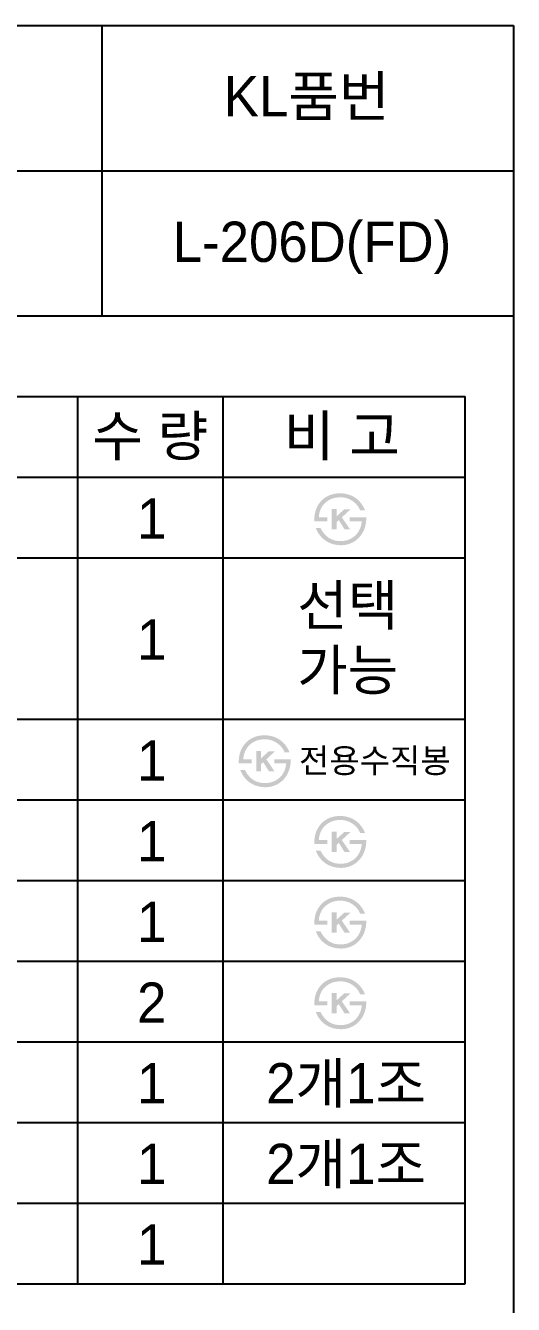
# Model space of a CAD drawing. Header units: millimetres. Extents: x 0 to 5831, y -67 to 2530.
# Drawn here: x 1498 to 1800, y 1737 to 2530 of the extents above; entities that cross this region are included whole.
import ezdxf
from ezdxf.enums import TextEntityAlignment as Align

# ---------------------------------------------------------------- set-up
doc = ezdxf.new("R2010")
doc.units = ezdxf.units.MM
doc.layers.add('TEXT', color=7, linetype='Continuous')
doc.layers.add('도각라인', color=255, linetype='Continuous')
doc.styles.add('타이틀', font='H2GTRM.TTF', dxfattribs={"height": 25})

msp = doc.modelspace()

# ---------------------------------------------------------------- hatches: boundary and pattern name
at = {"layer": 'TEXT'}
for points in [[(1676.58, 2222.79), (1676.56, 2223.2), (1676.55, 2223.61), (1676.55, 2224.02), (1676.56, 2224.42), (1676.57, 2224.83), (1676.59, 2225.23), (1676.63, 2225.63), (1676.67, 2226.03), (1676.71, 2226.42), (1676.77, 2226.82), (1676.84, 2227.21), (1676.91, 2227.6), (1676.99, 2227.99), (1677.09, 2228.37), (1677.19, 2228.76), (1677.29, 2229.14), (1677.42, 2229.52), (1677.54, 2229.9), (1677.68, 2230.28), (1677.83, 2230.65), (1677.98, 2231.01), (1678.15, 2231.37), (1678.32, 2231.72), (1678.49, 2232.07), (1678.68, 2232.41), (1678.88, 2232.74), (1679.08, 2233.07), (1679.29, 2233.39), (1679.51, 2233.71), (1679.74, 2234.02), (1679.98, 2234.32), (1680.48, 2234.94), (1680.75, 2235.24), (1681.03, 2235.54), (1681.31, 2235.83), (1681.6, 2236.1), (1681.9, 2236.37), (1682.2, 2236.63), (1682.51, 2236.88), (1682.83, 2237.12), (1683.15, 2237.36), (1683.48, 2237.58), (1683.82, 2237.79), (1684.17, 2238), (1684.52, 2238.2), (1684.88, 2238.38), (1685.25, 2238.56), (1685.65, 2238.74), (1686.06, 2238.91), (1686.48, 2239.07), (1686.9, 2239.22), (1687.32, 2239.36), (1687.76, 2239.48), (1688.2, 2239.59), (1688.64, 2239.7), (1689.09, 2239.79), (1689.55, 2239.87), (1690.01, 2239.93), (1690.48, 2239.99), (1690.96, 2240.03), (1691.44, 2240.07), (1691.93, 2240.09), (1692.42, 2240.1), (1693.18, 2240.08), (1693.56, 2240.06), (1693.93, 2240.03), (1694.3, 2240), (1694.66, 2239.96), (1695.02, 2239.91), (1695.38, 2239.86), (1695.73, 2239.8), (1696.08, 2239.74), (1696.42, 2239.66), (1696.76, 2239.59), (1697.1, 2239.5), (1697.43, 2239.41), (1697.76, 2239.32), (1698.09, 2239.21), (1698.41, 2239.1), (1698.73, 2238.99), (1699.04, 2238.87), (1699.35, 2238.74), (1699.66, 2238.6), (1699.96, 2238.46), (1700.26, 2238.31), (1700.56, 2238.16), (1700.85, 2238), (1701.14, 2237.83), (1701.42, 2237.66), (1701.7, 2237.48), (1701.98, 2237.29), (1702.25, 2237.1), (1702.52, 2236.9), (1702.78, 2236.7), (1703.2, 2236.35), (1703.61, 2236), (1704.01, 2235.62), (1704.39, 2235.24), (1704.76, 2234.84), (1705.12, 2234.42), (1705.46, 2234), (1705.79, 2233.56), (1706.11, 2233.1), (1706.42, 2232.63), (1706.72, 2232.15), (1707, 2231.65), (1707.27, 2231.14), (1707.52, 2230.62), (1707.77, 2230.08), (1708, 2229.53), (1708, 2229.53), (1704.9, 2229.53), (1704.9, 2229.53), (1704.84, 2229.71), (1704.77, 2229.88), (1704.7, 2230.06), (1704.63, 2230.23), (1704.56, 2230.4), (1704.48, 2230.57), (1704.39, 2230.74), (1704.3, 2230.91), (1704.21, 2231.08), (1704.12, 2231.25), (1704.02, 2231.41), (1703.91, 2231.58), (1703.81, 2231.74), (1703.7, 2231.91), (1703.58, 2232.07), (1703.46, 2232.23), (1703.34, 2232.39), (1703.21, 2232.55), (1702.95, 2232.87), (1702.67, 2233.19), (1702.37, 2233.5), (1702.06, 2233.81), (1701.73, 2234.11), (1701.39, 2234.41), (1701.03, 2234.71), (1700.8, 2234.89), (1700.57, 2235.06), (1700.33, 2235.23), (1700.1, 2235.39), (1699.86, 2235.54), (1699.62, 2235.69), (1699.38, 2235.84), (1699.13, 2235.97), (1698.89, 2236.11), (1698.64, 2236.23), (1698.39, 2236.35), (1698.14, 2236.47), (1697.88, 2236.58), (1697.63, 2236.68), (1697.37, 2236.78), (1697.11, 2236.88), (1696.85, 2236.96), (1696.58, 2237.05), (1696.32, 2237.12), (1696.05, 2237.19), (1695.78, 2237.26), (1695.51, 2237.32), (1695.24, 2237.37), (1694.96, 2237.42), (1694.69, 2237.46), (1694.41, 2237.5), (1694.13, 2237.53), (1693.84, 2237.55), (1693.56, 2237.57), (1693.27, 2237.59), (1692.99, 2237.6), (1692.7, 2237.6), (1692.35, 2237.6), (1692.01, 2237.59), (1691.67, 2237.57), (1691.33, 2237.55), (1691, 2237.52), (1690.67, 2237.48), (1690.34, 2237.44), (1690.02, 2237.39), (1689.7, 2237.33), (1689.39, 2237.27), (1689.08, 2237.2), (1688.77, 2237.13), (1688.47, 2237.05), (1688.17, 2236.96), (1687.87, 2236.86), (1687.58, 2236.76), (1687.29, 2236.66), (1687.01, 2236.54), (1686.73, 2236.42), (1686.45, 2236.29), (1686.18, 2236.16), (1685.91, 2236.02), (1685.64, 2235.87), (1685.38, 2235.72), (1685.12, 2235.56), (1684.87, 2235.39), (1684.62, 2235.22), (1684.37, 2235.04), (1684.13, 2234.86), (1683.89, 2234.66), (1683.65, 2234.46), (1683.42, 2234.26), (1683.19, 2234.04), (1682.96, 2233.82), (1682.74, 2233.59), (1682.53, 2233.36), (1682.32, 2233.13), (1682.12, 2232.89), (1681.93, 2232.64), (1681.75, 2232.39), (1681.57, 2232.14), (1681.39, 2231.89), (1681.23, 2231.62), (1681.07, 2231.36), (1680.92, 2231.09), (1680.77, 2230.82), (1680.64, 2230.54), (1680.51, 2230.25), (1680.38, 2229.97), (1680.26, 2229.68), (1680.15, 2229.38), (1680.05, 2229.08), (1679.95, 2228.78), (1679.86, 2228.47), (1679.78, 2228.15), (1679.7, 2227.84), (1679.63, 2227.51), (1679.57, 2227.19), (1679.51, 2226.86), (1679.46, 2226.52), (1679.42, 2226.18), (1679.38, 2225.84), (1679.35, 2225.49), (1679.33, 2225.14), (1679.33, 2225.14), (1684.51, 2225.14), (1684.51, 2225.14), (1684.51, 2225.14), (1684.51, 2222.79), (1684.51, 2222.79), (1684.51, 2222.79), (1676.58, 2222.79)], [(1690.34, 2225.83), (1695.14, 2230.18), (1699.01, 2230.18), (1693.64, 2225.23), (1698.67, 2217.72), (1695.29, 2217.72), (1691.73, 2223.43), (1690.34, 2222.19), (1690.34, 2217.72), (1687.39, 2217.72), (1687.39, 2230.29), (1690.34, 2230.29)], [(1708.75, 2225.14), (1708.75, 2224.7), (1708.75, 2224.26), (1708.74, 2223.83), (1708.71, 2223.4), (1708.68, 2222.97), (1708.64, 2222.54), (1708.59, 2222.12), (1708.52, 2221.69), (1708.45, 2221.28), (1708.37, 2220.86), (1708.29, 2220.44), (1708.19, 2220.03), (1708.08, 2219.62), (1707.96, 2219.22), (1707.84, 2218.81), (1707.7, 2218.41), (1707.56, 2218.03), (1707.41, 2217.65), (1707.26, 2217.27), (1707.09, 2216.9), (1706.92, 2216.54), (1706.74, 2216.18), (1706.55, 2215.83), (1706.36, 2215.49), (1706.15, 2215.15), (1705.94, 2214.81), (1705.72, 2214.49), (1705.5, 2214.16), (1705.26, 2213.85), (1705.02, 2213.54), (1704.77, 2213.23), (1704.51, 2212.93), (1704.24, 2212.64), (1703.97, 2212.36), (1703.69, 2212.08), (1703.4, 2211.82), (1703.11, 2211.56), (1702.81, 2211.31), (1702.51, 2211.07), (1702.2, 2210.84), (1701.88, 2210.61), (1701.56, 2210.4), (1701.24, 2210.19), (1700.91, 2209.99), (1700.57, 2209.8), (1700.23, 2209.62), (1699.88, 2209.45), (1699.53, 2209.28), (1699.16, 2209.12), (1698.79, 2208.97), (1698.42, 2208.82), (1698.04, 2208.69), (1697.66, 2208.57), (1697.28, 2208.46), (1696.9, 2208.36), (1696.51, 2208.27), (1696.12, 2208.19), (1695.72, 2208.12), (1695.33, 2208.06), (1694.93, 2208.02), (1694.53, 2207.98), (1694.12, 2207.95), (1693.71, 2207.94), (1693.3, 2207.93), (1692.64, 2207.94), (1691.98, 2207.96), (1691.34, 2208.01), (1690.7, 2208.08), (1690.08, 2208.17), (1689.77, 2208.22), (1689.47, 2208.28), (1689.16, 2208.34), (1688.86, 2208.4), (1688.56, 2208.48), (1688.27, 2208.55), (1687.98, 2208.64), (1687.69, 2208.73), (1687.4, 2208.82), (1687.11, 2208.92), (1686.83, 2209.02), (1686.55, 2209.13), (1686.27, 2209.24), (1686, 2209.36), (1685.73, 2209.48), (1685.46, 2209.61), (1685.19, 2209.75), (1684.92, 2209.89), (1684.66, 2210.03), (1684.4, 2210.18), (1684.15, 2210.34), (1683.62, 2210.67), (1683.36, 2210.85), (1683.1, 2211.03), (1682.85, 2211.22), (1682.6, 2211.41), (1682.35, 2211.61), (1682.11, 2211.81), (1681.87, 2212.02), (1681.64, 2212.24), (1681.41, 2212.45), (1681.19, 2212.68), (1680.97, 2212.9), (1680.75, 2213.14), (1680.54, 2213.37), (1680.34, 2213.62), (1680.13, 2213.86), (1679.94, 2214.12), (1679.74, 2214.37), (1679.55, 2214.63), (1679.37, 2214.9), (1679.19, 2215.17), (1679.01, 2215.45), (1678.84, 2215.73), (1678.67, 2216.02), (1678.51, 2216.31), (1678.35, 2216.61), (1678.19, 2216.91), (1678.04, 2217.21), (1677.75, 2217.84), (1677.48, 2218.49), (1677.48, 2218.49), (1680.43, 2218.49), (1680.43, 2218.49), (1680.66, 2218.06), (1680.89, 2217.65), (1681.13, 2217.25), (1681.38, 2216.86), (1681.62, 2216.48), (1681.88, 2216.11), (1682.14, 2215.75), (1682.4, 2215.41), (1682.67, 2215.08), (1682.94, 2214.76), (1683.22, 2214.45), (1683.51, 2214.15), (1683.8, 2213.87), (1684.1, 2213.6), (1684.4, 2213.33), (1684.7, 2213.08), (1684.93, 2212.91), (1685.16, 2212.74), (1685.39, 2212.58), (1685.63, 2212.43), (1685.86, 2212.28), (1686.1, 2212.14), (1686.35, 2212), (1686.59, 2211.87), (1686.84, 2211.74), (1687.09, 2211.63), (1687.34, 2211.51), (1687.6, 2211.41), (1687.86, 2211.31), (1688.12, 2211.21), (1688.39, 2211.12), (1688.66, 2211.04), (1688.93, 2210.96), (1689.2, 2210.89), (1689.48, 2210.83), (1689.76, 2210.77), (1690.04, 2210.72), (1690.32, 2210.67), (1690.61, 2210.63), (1690.9, 2210.59), (1691.19, 2210.57), (1691.49, 2210.54), (1691.79, 2210.53), (1692.09, 2210.52), (1692.39, 2210.51), (1692.7, 2210.51), (1693.01, 2210.52), (1693.87, 2210.54), (1694.14, 2210.56), (1694.41, 2210.58), (1694.68, 2210.6), (1694.95, 2210.63), (1695.21, 2210.67), (1695.48, 2210.71), (1695.74, 2210.76), (1696, 2210.81), (1696.26, 2210.87), (1696.52, 2210.93), (1696.77, 2211), (1697.03, 2211.08), (1697.28, 2211.16), (1697.53, 2211.25), (1697.78, 2211.34), (1698.02, 2211.44), (1698.27, 2211.54), (1698.51, 2211.65), (1698.75, 2211.76), (1698.99, 2211.88), (1699.23, 2212.01), (1699.47, 2212.14), (1699.7, 2212.27), (1699.94, 2212.42), (1700.17, 2212.56), (1700.4, 2212.72), (1700.63, 2212.88), (1700.85, 2213.04), (1701.08, 2213.21), (1701.3, 2213.38), (1701.56, 2213.6), (1701.81, 2213.82), (1702.05, 2214.05), (1702.28, 2214.28), (1702.51, 2214.51), (1702.73, 2214.76), (1702.94, 2215), (1703.15, 2215.25), (1703.35, 2215.51), (1703.54, 2215.77), (1703.73, 2216.04), (1703.9, 2216.31), (1704.07, 2216.58), (1704.24, 2216.86), (1704.39, 2217.15), (1704.54, 2217.44), (1704.68, 2217.74), (1704.82, 2218.04), (1704.95, 2218.35), (1705.07, 2218.66), (1705.18, 2218.97), (1705.28, 2219.3), (1705.38, 2219.62), (1705.47, 2219.95), (1705.56, 2220.29), (1705.64, 2220.63), (1705.71, 2220.98), (1705.77, 2221.33), (1705.82, 2221.69), (1705.87, 2222.05), (1705.91, 2222.42), (1705.95, 2222.79), (1705.95, 2222.79), (1698.52, 2222.79), (1698.52, 2222.79), (1698.52, 2222.79), (1698.52, 2225.14), (1698.52, 2225.14), (1698.52, 2225.14), (1708.75, 2225.14)], [(1629.74, 2072.79), (1629.72, 2073.2), (1629.71, 2073.61), (1629.71, 2074.02), (1629.71, 2074.42), (1629.73, 2074.83), (1629.75, 2075.23), (1629.78, 2075.63), (1629.82, 2076.03), (1629.87, 2076.42), (1629.93, 2076.82), (1629.99, 2077.21), (1630.07, 2077.6), (1630.15, 2077.99), (1630.24, 2078.37), (1630.34, 2078.76), (1630.45, 2079.14), (1630.57, 2079.52), (1630.7, 2079.9), (1630.84, 2080.28), (1630.99, 2080.65), (1631.14, 2081.01), (1631.3, 2081.37), (1631.47, 2081.72), (1631.65, 2082.07), (1631.84, 2082.41), (1632.03, 2082.74), (1632.24, 2083.07), (1632.45, 2083.39), (1632.67, 2083.71), (1632.9, 2084.02), (1633.13, 2084.32), (1633.64, 2084.94), (1633.91, 2085.24), (1634.18, 2085.54), (1634.47, 2085.83), (1634.76, 2086.1), (1635.05, 2086.37), (1635.36, 2086.63), (1635.67, 2086.88), (1635.98, 2087.12), (1636.31, 2087.36), (1636.64, 2087.58), (1636.98, 2087.79), (1637.33, 2088), (1637.68, 2088.2), (1638.04, 2088.38), (1638.41, 2088.56), (1638.81, 2088.74), (1639.22, 2088.91), (1639.63, 2089.07), (1640.05, 2089.22), (1640.48, 2089.36), (1640.91, 2089.48), (1641.35, 2089.59), (1641.8, 2089.7), (1642.25, 2089.79), (1642.71, 2089.87), (1643.17, 2089.93), (1643.64, 2089.99), (1644.12, 2090.03), (1644.6, 2090.07), (1645.08, 2090.09), (1645.58, 2090.1), (1646.34, 2090.08), (1646.72, 2090.06), (1647.09, 2090.03), (1647.45, 2090), (1647.82, 2089.96), (1648.18, 2089.91), (1648.53, 2089.86), (1648.89, 2089.8), (1649.23, 2089.74), (1649.58, 2089.66), (1649.92, 2089.59), (1650.26, 2089.5), (1650.59, 2089.41), (1650.92, 2089.32), (1651.25, 2089.21), (1651.57, 2089.1), (1651.89, 2088.99), (1652.2, 2088.87), (1652.51, 2088.74), (1652.82, 2088.6), (1653.12, 2088.46), (1653.42, 2088.31), (1653.71, 2088.16), (1654.01, 2088), (1654.29, 2087.83), (1654.58, 2087.66), (1654.86, 2087.48), (1655.13, 2087.29), (1655.41, 2087.1), (1655.68, 2086.9), (1655.94, 2086.7), (1656.36, 2086.35), (1656.77, 2086), (1657.16, 2085.62), (1657.55, 2085.24), (1657.92, 2084.84), (1658.28, 2084.42), (1658.62, 2084), (1658.95, 2083.56), (1659.27, 2083.1), (1659.58, 2082.63), (1659.87, 2082.15), (1660.16, 2081.65), (1660.42, 2081.14), (1660.68, 2080.62), (1660.93, 2080.08), (1661.16, 2079.53), (1661.16, 2079.53), (1658.06, 2079.53), (1658.06, 2079.53), (1657.99, 2079.71), (1657.93, 2079.88), (1657.86, 2080.06), (1657.79, 2080.23), (1657.71, 2080.4), (1657.63, 2080.57), (1657.55, 2080.74), (1657.46, 2080.91), (1657.37, 2081.08), (1657.27, 2081.25), (1657.18, 2081.41), (1657.07, 2081.58), (1656.96, 2081.74), (1656.85, 2081.91), (1656.74, 2082.07), (1656.62, 2082.23), (1656.5, 2082.39), (1656.37, 2082.55), (1656.11, 2082.87), (1655.83, 2083.19), (1655.53, 2083.5), (1655.22, 2083.81), (1654.89, 2084.11), (1654.55, 2084.41), (1654.19, 2084.71), (1653.96, 2084.89), (1653.73, 2085.06), (1653.49, 2085.23), (1653.26, 2085.39), (1653.02, 2085.54), (1652.78, 2085.69), (1652.53, 2085.84), (1652.29, 2085.97), (1652.04, 2086.11), (1651.8, 2086.23), (1651.55, 2086.35), (1651.29, 2086.47), (1651.04, 2086.58), (1650.78, 2086.68), (1650.53, 2086.78), (1650.27, 2086.88), (1650, 2086.96), (1649.74, 2087.05), (1649.48, 2087.12), (1649.21, 2087.19), (1648.94, 2087.26), (1648.67, 2087.32), (1648.4, 2087.37), (1648.12, 2087.42), (1647.84, 2087.46), (1647.57, 2087.5), (1647.28, 2087.53), (1647, 2087.55), (1646.72, 2087.57), (1646.43, 2087.59), (1646.14, 2087.6), (1645.85, 2087.6), (1645.51, 2087.6), (1645.16, 2087.59), (1644.82, 2087.57), (1644.49, 2087.55), (1644.15, 2087.52), (1643.82, 2087.48), (1643.5, 2087.44), (1643.18, 2087.39), (1642.86, 2087.33), (1642.55, 2087.27), (1642.23, 2087.2), (1641.93, 2087.13), (1641.63, 2087.05), (1641.33, 2086.96), (1641.03, 2086.86), (1640.74, 2086.76), (1640.45, 2086.66), (1640.17, 2086.54), (1639.89, 2086.42), (1639.61, 2086.29), (1639.34, 2086.16), (1639.07, 2086.02), (1638.8, 2085.87), (1638.54, 2085.72), (1638.28, 2085.56), (1638.03, 2085.39), (1637.78, 2085.22), (1637.53, 2085.04), (1637.29, 2084.86), (1637.05, 2084.66), (1636.81, 2084.46), (1636.58, 2084.26), (1636.35, 2084.04), (1636.12, 2083.82), (1635.9, 2083.59), (1635.69, 2083.36), (1635.48, 2083.13), (1635.28, 2082.89), (1635.09, 2082.64), (1634.9, 2082.39), (1634.72, 2082.14), (1634.55, 2081.89), (1634.39, 2081.62), (1634.23, 2081.36), (1634.08, 2081.09), (1633.93, 2080.82), (1633.79, 2080.54), (1633.66, 2080.25), (1633.54, 2079.97), (1633.42, 2079.68), (1633.31, 2079.38), (1633.21, 2079.08), (1633.11, 2078.78), (1633.02, 2078.47), (1632.94, 2078.15), (1632.86, 2077.84), (1632.79, 2077.51), (1632.73, 2077.19), (1632.67, 2076.86), (1632.62, 2076.52), (1632.58, 2076.18), (1632.54, 2075.84), (1632.51, 2075.49), (1632.49, 2075.14), (1632.49, 2075.14), (1637.67, 2075.14), (1637.67, 2075.14), (1637.67, 2075.14), (1637.67, 2072.79), (1637.67, 2072.79), (1637.67, 2072.79), (1629.74, 2072.79)], [(1643.5, 2075.83), (1648.3, 2080.18), (1652.16, 2080.18), (1646.8, 2075.23), (1651.83, 2067.72), (1648.45, 2067.72), (1644.88, 2073.43), (1643.5, 2072.19), (1643.5, 2067.72), (1640.54, 2067.72), (1640.54, 2080.29), (1643.5, 2080.29)], [(1661.91, 2075.14), (1661.91, 2074.7), (1661.91, 2074.26), (1661.89, 2073.83), (1661.87, 2073.4), (1661.84, 2072.97), (1661.79, 2072.54), (1661.74, 2072.12), (1661.68, 2071.69), (1661.61, 2071.28), (1661.53, 2070.86), (1661.44, 2070.44), (1661.34, 2070.03), (1661.24, 2069.62), (1661.12, 2069.22), (1660.99, 2068.81), (1660.86, 2068.41), (1660.72, 2068.03), (1660.57, 2067.65), (1660.41, 2067.27), (1660.25, 2066.9), (1660.08, 2066.54), (1659.9, 2066.18), (1659.71, 2065.83), (1659.52, 2065.49), (1659.31, 2065.15), (1659.1, 2064.81), (1658.88, 2064.49), (1658.65, 2064.16), (1658.42, 2063.85), (1658.18, 2063.54), (1657.93, 2063.23), (1657.67, 2062.93), (1657.4, 2062.64), (1657.12, 2062.36), (1656.84, 2062.08), (1656.56, 2061.82), (1656.27, 2061.56), (1655.97, 2061.31), (1655.66, 2061.07), (1655.36, 2060.84), (1655.04, 2060.61), (1654.72, 2060.4), (1654.4, 2060.19), (1654.06, 2059.99), (1653.73, 2059.8), (1653.38, 2059.62), (1653.04, 2059.45), (1652.68, 2059.28), (1652.32, 2059.12), (1651.95, 2058.97), (1651.57, 2058.82), (1651.2, 2058.69), (1650.82, 2058.57), (1650.44, 2058.46), (1650.05, 2058.36), (1649.67, 2058.27), (1649.28, 2058.19), (1648.88, 2058.12), (1648.49, 2058.06), (1648.09, 2058.02), (1647.69, 2057.98), (1647.28, 2057.95), (1646.87, 2057.94), (1646.46, 2057.93), (1645.8, 2057.94), (1645.14, 2057.96), (1644.5, 2058.01), (1643.86, 2058.08), (1643.24, 2058.17), (1642.93, 2058.22), (1642.62, 2058.28), (1642.32, 2058.34), (1642.02, 2058.4), (1641.72, 2058.48), (1641.43, 2058.55), (1641.13, 2058.64), (1640.84, 2058.73), (1640.56, 2058.82), (1640.27, 2058.92), (1639.99, 2059.02), (1639.71, 2059.13), (1639.43, 2059.24), (1639.16, 2059.36), (1638.88, 2059.48), (1638.61, 2059.61), (1638.35, 2059.75), (1638.08, 2059.89), (1637.82, 2060.03), (1637.56, 2060.18), (1637.3, 2060.34), (1636.78, 2060.67), (1636.52, 2060.85), (1636.26, 2061.03), (1636.01, 2061.22), (1635.76, 2061.41), (1635.51, 2061.61), (1635.27, 2061.81), (1635.03, 2062.02), (1634.8, 2062.24), (1634.57, 2062.45), (1634.35, 2062.68), (1634.13, 2062.9), (1633.91, 2063.14), (1633.7, 2063.37), (1633.49, 2063.62), (1633.29, 2063.86), (1633.09, 2064.12), (1632.9, 2064.37), (1632.71, 2064.63), (1632.52, 2064.9), (1632.34, 2065.17), (1632.17, 2065.45), (1631.99, 2065.73), (1631.83, 2066.02), (1631.66, 2066.31), (1631.5, 2066.61), (1631.35, 2066.91), (1631.2, 2067.21), (1630.91, 2067.84), (1630.64, 2068.49), (1630.64, 2068.49), (1633.59, 2068.49), (1633.59, 2068.49), (1633.82, 2068.06), (1634.05, 2067.65), (1634.29, 2067.25), (1634.53, 2066.86), (1634.78, 2066.48), (1635.03, 2066.11), (1635.29, 2065.75), (1635.56, 2065.41), (1635.83, 2065.08), (1636.1, 2064.76), (1636.38, 2064.45), (1636.67, 2064.15), (1636.96, 2063.87), (1637.25, 2063.6), (1637.56, 2063.33), (1637.86, 2063.08), (1638.09, 2062.91), (1638.32, 2062.74), (1638.55, 2062.58), (1638.78, 2062.43), (1639.02, 2062.28), (1639.26, 2062.14), (1639.5, 2062), (1639.75, 2061.87), (1640, 2061.74), (1640.25, 2061.63), (1640.5, 2061.51), (1640.76, 2061.41), (1641.02, 2061.31), (1641.28, 2061.21), (1641.55, 2061.12), (1641.81, 2061.04), (1642.09, 2060.96), (1642.36, 2060.89), (1642.64, 2060.83), (1642.91, 2060.77), (1643.2, 2060.72), (1643.48, 2060.67), (1643.77, 2060.63), (1644.06, 2060.59), (1644.35, 2060.57), (1644.65, 2060.54), (1644.95, 2060.53), (1645.25, 2060.52), (1645.55, 2060.51), (1645.86, 2060.51), (1646.17, 2060.52), (1647.03, 2060.54), (1647.3, 2060.56), (1647.57, 2060.58), (1647.84, 2060.6), (1648.11, 2060.63), (1648.37, 2060.67), (1648.64, 2060.71), (1648.9, 2060.76), (1649.16, 2060.81), (1649.42, 2060.87), (1649.67, 2060.93), (1649.93, 2061), (1650.18, 2061.08), (1650.43, 2061.16), (1650.69, 2061.25), (1650.93, 2061.34), (1651.18, 2061.44), (1651.43, 2061.54), (1651.67, 2061.65), (1651.91, 2061.76), (1652.15, 2061.88), (1652.39, 2062.01), (1652.63, 2062.14), (1652.86, 2062.27), (1653.1, 2062.42), (1653.33, 2062.56), (1653.56, 2062.72), (1653.78, 2062.88), (1654.01, 2063.04), (1654.24, 2063.21), (1654.46, 2063.38), (1654.72, 2063.6), (1654.96, 2063.82), (1655.21, 2064.05), (1655.44, 2064.28), (1655.67, 2064.51), (1655.89, 2064.76), (1656.1, 2065), (1656.31, 2065.25), (1656.51, 2065.51), (1656.7, 2065.77), (1656.88, 2066.04), (1657.06, 2066.31), (1657.23, 2066.58), (1657.39, 2066.86), (1657.55, 2067.15), (1657.7, 2067.44), (1657.84, 2067.74), (1657.98, 2068.04), (1658.1, 2068.35), (1658.22, 2068.66), (1658.34, 2068.97), (1658.44, 2069.3), (1658.54, 2069.62), (1658.63, 2069.95), (1658.72, 2070.29), (1658.79, 2070.63), (1658.86, 2070.98), (1658.93, 2071.33), (1658.98, 2071.69), (1659.03, 2072.05), (1659.07, 2072.42), (1659.11, 2072.79), (1659.1, 2072.79), (1651.68, 2072.79), (1651.68, 2072.79), (1651.68, 2072.79), (1651.68, 2075.14), (1651.68, 2075.14), (1651.68, 2075.14), (1661.91, 2075.14)], [(1676.58, 2022.79), (1676.56, 2023.2), (1676.55, 2023.61), (1676.55, 2024.02), (1676.56, 2024.42), (1676.57, 2024.83), (1676.59, 2025.23), (1676.63, 2025.63), (1676.67, 2026.03), (1676.71, 2026.42), (1676.77, 2026.82), (1676.84, 2027.21), (1676.91, 2027.6), (1676.99, 2027.99), (1677.09, 2028.37), (1677.19, 2028.76), (1677.29, 2029.14), (1677.42, 2029.52), (1677.54, 2029.9), (1677.68, 2030.28), (1677.83, 2030.65), (1677.98, 2031.01), (1678.15, 2031.37), (1678.32, 2031.72), (1678.49, 2032.07), (1678.68, 2032.41), (1678.88, 2032.74), (1679.08, 2033.07), (1679.29, 2033.39), (1679.51, 2033.71), (1679.74, 2034.02), (1679.98, 2034.32), (1680.48, 2034.94), (1680.75, 2035.24), (1681.03, 2035.54), (1681.31, 2035.83), (1681.6, 2036.1), (1681.9, 2036.37), (1682.2, 2036.63), (1682.51, 2036.88), (1682.83, 2037.12), (1683.15, 2037.36), (1683.48, 2037.58), (1683.82, 2037.79), (1684.17, 2038), (1684.52, 2038.2), (1684.88, 2038.38), (1685.25, 2038.56), (1685.65, 2038.74), (1686.06, 2038.91), (1686.48, 2039.07), (1686.9, 2039.22), (1687.32, 2039.36), (1687.76, 2039.48), (1688.2, 2039.59), (1688.64, 2039.7), (1689.09, 2039.79), (1689.55, 2039.87), (1690.01, 2039.93), (1690.48, 2039.99), (1690.96, 2040.03), (1691.44, 2040.07), (1691.93, 2040.09), (1692.42, 2040.1), (1693.18, 2040.08), (1693.56, 2040.06), (1693.93, 2040.03), (1694.3, 2040), (1694.66, 2039.96), (1695.02, 2039.91), (1695.38, 2039.86), (1695.73, 2039.8), (1696.08, 2039.74), (1696.42, 2039.66), (1696.76, 2039.59), (1697.1, 2039.5), (1697.43, 2039.41), (1697.76, 2039.32), (1698.09, 2039.21), (1698.41, 2039.1), (1698.73, 2038.99), (1699.04, 2038.87), (1699.35, 2038.74), (1699.66, 2038.6), (1699.96, 2038.46), (1700.26, 2038.31), (1700.56, 2038.16), (1700.85, 2038), (1701.14, 2037.83), (1701.42, 2037.66), (1701.7, 2037.48), (1701.98, 2037.29), (1702.25, 2037.1), (1702.52, 2036.9), (1702.78, 2036.7), (1703.2, 2036.35), (1703.61, 2036), (1704.01, 2035.62), (1704.39, 2035.24), (1704.76, 2034.84), (1705.12, 2034.42), (1705.46, 2034), (1705.79, 2033.56), (1706.11, 2033.1), (1706.42, 2032.63), (1706.72, 2032.15), (1707, 2031.65), (1707.27, 2031.14), (1707.52, 2030.62), (1707.77, 2030.08), (1708, 2029.53), (1708, 2029.53), (1704.9, 2029.53), (1704.9, 2029.53), (1704.84, 2029.71), (1704.77, 2029.88), (1704.7, 2030.06), (1704.63, 2030.23), (1704.56, 2030.4), (1704.48, 2030.57), (1704.39, 2030.74), (1704.3, 2030.91), (1704.21, 2031.08), (1704.12, 2031.25), (1704.02, 2031.41), (1703.91, 2031.58), (1703.81, 2031.74), (1703.7, 2031.91), (1703.58, 2032.07), (1703.46, 2032.23), (1703.34, 2032.39), (1703.21, 2032.55), (1702.95, 2032.87), (1702.67, 2033.19), (1702.37, 2033.5), (1702.06, 2033.81), (1701.73, 2034.11), (1701.39, 2034.41), (1701.03, 2034.71), (1700.8, 2034.89), (1700.57, 2035.06), (1700.33, 2035.23), (1700.1, 2035.39), (1699.86, 2035.54), (1699.62, 2035.69), (1699.38, 2035.84), (1699.13, 2035.97), (1698.89, 2036.11), (1698.64, 2036.23), (1698.39, 2036.35), (1698.14, 2036.47), (1697.88, 2036.58), (1697.63, 2036.68), (1697.37, 2036.78), (1697.11, 2036.88), (1696.85, 2036.96), (1696.58, 2037.05), (1696.32, 2037.12), (1696.05, 2037.19), (1695.78, 2037.26), (1695.51, 2037.32), (1695.24, 2037.37), (1694.96, 2037.42), (1694.69, 2037.46), (1694.41, 2037.5), (1694.13, 2037.53), (1693.84, 2037.55), (1693.56, 2037.57), (1693.27, 2037.59), (1692.99, 2037.6), (1692.7, 2037.6), (1692.35, 2037.6), (1692.01, 2037.59), (1691.67, 2037.57), (1691.33, 2037.55), (1691, 2037.52), (1690.67, 2037.48), (1690.34, 2037.44), (1690.02, 2037.39), (1689.7, 2037.33), (1689.39, 2037.27), (1689.08, 2037.2), (1688.77, 2037.13), (1688.47, 2037.05), (1688.17, 2036.96), (1687.87, 2036.86), (1687.58, 2036.76), (1687.29, 2036.66), (1687.01, 2036.54), (1686.73, 2036.42), (1686.45, 2036.29), (1686.18, 2036.16), (1685.91, 2036.02), (1685.64, 2035.87), (1685.38, 2035.72), (1685.12, 2035.56), (1684.87, 2035.39), (1684.62, 2035.22), (1684.37, 2035.04), (1684.13, 2034.86), (1683.89, 2034.66), (1683.65, 2034.46), (1683.42, 2034.26), (1683.19, 2034.04), (1682.96, 2033.82), (1682.74, 2033.59), (1682.53, 2033.36), (1682.32, 2033.13), (1682.12, 2032.89), (1681.93, 2032.64), (1681.75, 2032.39), (1681.57, 2032.14), (1681.39, 2031.89), (1681.23, 2031.62), (1681.07, 2031.36), (1680.92, 2031.09), (1680.77, 2030.82), (1680.64, 2030.54), (1680.51, 2030.25), (1680.38, 2029.97), (1680.26, 2029.68), (1680.15, 2029.38), (1680.05, 2029.08), (1679.95, 2028.78), (1679.86, 2028.47), (1679.78, 2028.15), (1679.7, 2027.84), (1679.63, 2027.51), (1679.57, 2027.19), (1679.51, 2026.86), (1679.46, 2026.52), (1679.42, 2026.18), (1679.38, 2025.84), (1679.35, 2025.49), (1679.33, 2025.14), (1679.33, 2025.14), (1684.51, 2025.14), (1684.51, 2025.14), (1684.51, 2025.14), (1684.51, 2022.79), (1684.51, 2022.79), (1684.51, 2022.79), (1676.58, 2022.79)], [(1690.34, 2025.83), (1695.14, 2030.18), (1699.01, 2030.18), (1693.64, 2025.23), (1698.67, 2017.72), (1695.29, 2017.72), (1691.73, 2023.43), (1690.34, 2022.19), (1690.34, 2017.72), (1687.39, 2017.72), (1687.39, 2030.29), (1690.34, 2030.29)], [(1708.75, 2025.14), (1708.75, 2024.7), (1708.75, 2024.26), (1708.74, 2023.83), (1708.71, 2023.4), (1708.68, 2022.97), (1708.64, 2022.54), (1708.59, 2022.12), (1708.52, 2021.69), (1708.45, 2021.28), (1708.37, 2020.86), (1708.29, 2020.44), (1708.19, 2020.03), (1708.08, 2019.62), (1707.96, 2019.22), (1707.84, 2018.81), (1707.7, 2018.41), (1707.56, 2018.03), (1707.41, 2017.65), (1707.26, 2017.27), (1707.09, 2016.9), (1706.92, 2016.54), (1706.74, 2016.18), (1706.55, 2015.83), (1706.36, 2015.49), (1706.15, 2015.15), (1705.94, 2014.81), (1705.72, 2014.49), (1705.5, 2014.16), (1705.26, 2013.85), (1705.02, 2013.54), (1704.77, 2013.23), (1704.51, 2012.93), (1704.24, 2012.64), (1703.97, 2012.36), (1703.69, 2012.08), (1703.4, 2011.82), (1703.11, 2011.56), (1702.81, 2011.31), (1702.51, 2011.07), (1702.2, 2010.84), (1701.88, 2010.61), (1701.56, 2010.4), (1701.24, 2010.19), (1700.91, 2009.99), (1700.57, 2009.8), (1700.23, 2009.62), (1699.88, 2009.45), (1699.53, 2009.28), (1699.16, 2009.12), (1698.79, 2008.97), (1698.42, 2008.82), (1698.04, 2008.69), (1697.66, 2008.57), (1697.28, 2008.46), (1696.9, 2008.36), (1696.51, 2008.27), (1696.12, 2008.19), (1695.72, 2008.12), (1695.33, 2008.06), (1694.93, 2008.02), (1694.53, 2007.98), (1694.12, 2007.95), (1693.71, 2007.94), (1693.3, 2007.93), (1692.64, 2007.94), (1691.98, 2007.96), (1691.34, 2008.01), (1690.7, 2008.08), (1690.08, 2008.17), (1689.77, 2008.22), (1689.47, 2008.28), (1689.16, 2008.34), (1688.86, 2008.4), (1688.56, 2008.48), (1688.27, 2008.55), (1687.98, 2008.64), (1687.69, 2008.73), (1687.4, 2008.82), (1687.11, 2008.92), (1686.83, 2009.02), (1686.55, 2009.13), (1686.27, 2009.24), (1686, 2009.36), (1685.73, 2009.48), (1685.46, 2009.61), (1685.19, 2009.75), (1684.92, 2009.89), (1684.66, 2010.03), (1684.4, 2010.18), (1684.15, 2010.34), (1683.62, 2010.67), (1683.36, 2010.85), (1683.1, 2011.03), (1682.85, 2011.22), (1682.6, 2011.41), (1682.35, 2011.61), (1682.11, 2011.81), (1681.87, 2012.02), (1681.64, 2012.24), (1681.41, 2012.45), (1681.19, 2012.68), (1680.97, 2012.9), (1680.75, 2013.14), (1680.54, 2013.37), (1680.34, 2013.62), (1680.13, 2013.86), (1679.94, 2014.12), (1679.74, 2014.37), (1679.55, 2014.63), (1679.37, 2014.9), (1679.19, 2015.17), (1679.01, 2015.45), (1678.84, 2015.73), (1678.67, 2016.02), (1678.51, 2016.31), (1678.35, 2016.61), (1678.19, 2016.91), (1678.04, 2017.21), (1677.75, 2017.84), (1677.48, 2018.49), (1677.48, 2018.49), (1680.43, 2018.49), (1680.43, 2018.49), (1680.66, 2018.06), (1680.89, 2017.65), (1681.13, 2017.25), (1681.38, 2016.86), (1681.62, 2016.48), (1681.88, 2016.11), (1682.14, 2015.75), (1682.4, 2015.41), (1682.67, 2015.08), (1682.94, 2014.76), (1683.22, 2014.45), (1683.51, 2014.15), (1683.8, 2013.87), (1684.1, 2013.6), (1684.4, 2013.33), (1684.7, 2013.08), (1684.93, 2012.91), (1685.16, 2012.74), (1685.39, 2012.58), (1685.63, 2012.43), (1685.86, 2012.28), (1686.1, 2012.14), (1686.35, 2012), (1686.59, 2011.87), (1686.84, 2011.74), (1687.09, 2011.63), (1687.34, 2011.51), (1687.6, 2011.41), (1687.86, 2011.31), (1688.12, 2011.21), (1688.39, 2011.12), (1688.66, 2011.04), (1688.93, 2010.96), (1689.2, 2010.89), (1689.48, 2010.83), (1689.76, 2010.77), (1690.04, 2010.72), (1690.32, 2010.67), (1690.61, 2010.63), (1690.9, 2010.59), (1691.19, 2010.57), (1691.49, 2010.54), (1691.79, 2010.53), (1692.09, 2010.52), (1692.39, 2010.51), (1692.7, 2010.51), (1693.01, 2010.52), (1693.87, 2010.54), (1694.14, 2010.56), (1694.41, 2010.58), (1694.68, 2010.6), (1694.95, 2010.63), (1695.21, 2010.67), (1695.48, 2010.71), (1695.74, 2010.76), (1696, 2010.81), (1696.26, 2010.87), (1696.52, 2010.93), (1696.77, 2011), (1697.03, 2011.08), (1697.28, 2011.16), (1697.53, 2011.25), (1697.78, 2011.34), (1698.02, 2011.44), (1698.27, 2011.54), (1698.51, 2011.65), (1698.75, 2011.76), (1698.99, 2011.88), (1699.23, 2012.01), (1699.47, 2012.14), (1699.7, 2012.27), (1699.94, 2012.42), (1700.17, 2012.56), (1700.4, 2012.72), (1700.63, 2012.88), (1700.85, 2013.04), (1701.08, 2013.21), (1701.3, 2013.38), (1701.56, 2013.6), (1701.81, 2013.82), (1702.05, 2014.05), (1702.28, 2014.28), (1702.51, 2014.51), (1702.73, 2014.76), (1702.94, 2015), (1703.15, 2015.25), (1703.35, 2015.51), (1703.54, 2015.77), (1703.73, 2016.04), (1703.9, 2016.31), (1704.07, 2016.58), (1704.24, 2016.86), (1704.39, 2017.15), (1704.54, 2017.44), (1704.68, 2017.74), (1704.82, 2018.04), (1704.95, 2018.35), (1705.07, 2018.66), (1705.18, 2018.97), (1705.28, 2019.3), (1705.38, 2019.62), (1705.47, 2019.95), (1705.56, 2020.29), (1705.64, 2020.63), (1705.71, 2020.98), (1705.77, 2021.33), (1705.82, 2021.69), (1705.87, 2022.05), (1705.91, 2022.42), (1705.95, 2022.79), (1705.95, 2022.79), (1698.52, 2022.79), (1698.52, 2022.79), (1698.52, 2022.79), (1698.52, 2025.14), (1698.52, 2025.14), (1698.52, 2025.14), (1708.75, 2025.14)], [(1676.58, 1972.79), (1676.56, 1973.2), (1676.55, 1973.61), (1676.55, 1974.02), (1676.56, 1974.42), (1676.57, 1974.83), (1676.59, 1975.23), (1676.63, 1975.63), (1676.67, 1976.03), (1676.71, 1976.42), (1676.77, 1976.82), (1676.84, 1977.21), (1676.91, 1977.6), (1676.99, 1977.99), (1677.09, 1978.37), (1677.19, 1978.76), (1677.29, 1979.14), (1677.42, 1979.52), (1677.54, 1979.9), (1677.68, 1980.28), (1677.83, 1980.65), (1677.98, 1981.01), (1678.15, 1981.37), (1678.32, 1981.72), (1678.49, 1982.07), (1678.68, 1982.41), (1678.88, 1982.74), (1679.08, 1983.07), (1679.29, 1983.39), (1679.51, 1983.71), (1679.74, 1984.02), (1679.98, 1984.32), (1680.48, 1984.94), (1680.75, 1985.24), (1681.03, 1985.54), (1681.31, 1985.83), (1681.6, 1986.1), (1681.9, 1986.37), (1682.2, 1986.63), (1682.51, 1986.88), (1682.83, 1987.12), (1683.15, 1987.36), (1683.48, 1987.58), (1683.82, 1987.79), (1684.17, 1988), (1684.52, 1988.2), (1684.88, 1988.38), (1685.25, 1988.56), (1685.65, 1988.74), (1686.06, 1988.91), (1686.48, 1989.07), (1686.9, 1989.22), (1687.32, 1989.36), (1687.76, 1989.48), (1688.2, 1989.59), (1688.64, 1989.7), (1689.09, 1989.79), (1689.55, 1989.87), (1690.01, 1989.93), (1690.48, 1989.99), (1690.96, 1990.03), (1691.44, 1990.07), (1691.93, 1990.09), (1692.42, 1990.1), (1693.18, 1990.08), (1693.56, 1990.06), (1693.93, 1990.03), (1694.3, 1990), (1694.66, 1989.96), (1695.02, 1989.91), (1695.38, 1989.86), (1695.73, 1989.8), (1696.08, 1989.74), (1696.42, 1989.66), (1696.76, 1989.59), (1697.1, 1989.5), (1697.43, 1989.41), (1697.76, 1989.32), (1698.09, 1989.21), (1698.41, 1989.1), (1698.73, 1988.99), (1699.04, 1988.87), (1699.35, 1988.74), (1699.66, 1988.6), (1699.96, 1988.46), (1700.26, 1988.31), (1700.56, 1988.16), (1700.85, 1988), (1701.14, 1987.83), (1701.42, 1987.66), (1701.7, 1987.48), (1701.98, 1987.29), (1702.25, 1987.1), (1702.52, 1986.9), (1702.78, 1986.7), (1703.2, 1986.35), (1703.61, 1986), (1704.01, 1985.62), (1704.39, 1985.24), (1704.76, 1984.84), (1705.12, 1984.42), (1705.46, 1984), (1705.79, 1983.56), (1706.11, 1983.1), (1706.42, 1982.63), (1706.72, 1982.15), (1707, 1981.65), (1707.27, 1981.14), (1707.52, 1980.62), (1707.77, 1980.08), (1708, 1979.53), (1708, 1979.53), (1704.9, 1979.53), (1704.9, 1979.53), (1704.84, 1979.71), (1704.77, 1979.88), (1704.7, 1980.06), (1704.63, 1980.23), (1704.56, 1980.4), (1704.48, 1980.57), (1704.39, 1980.74), (1704.3, 1980.91), (1704.21, 1981.08), (1704.12, 1981.25), (1704.02, 1981.41), (1703.91, 1981.58), (1703.81, 1981.74), (1703.7, 1981.91), (1703.58, 1982.07), (1703.46, 1982.23), (1703.34, 1982.39), (1703.21, 1982.55), (1702.95, 1982.87), (1702.67, 1983.19), (1702.37, 1983.5), (1702.06, 1983.81), (1701.73, 1984.11), (1701.39, 1984.41), (1701.03, 1984.71), (1700.8, 1984.89), (1700.57, 1985.06), (1700.33, 1985.23), (1700.1, 1985.39), (1699.86, 1985.54), (1699.62, 1985.69), (1699.38, 1985.84), (1699.13, 1985.97), (1698.89, 1986.11), (1698.64, 1986.23), (1698.39, 1986.35), (1698.14, 1986.47), (1697.88, 1986.58), (1697.63, 1986.68), (1697.37, 1986.78), (1697.11, 1986.88), (1696.85, 1986.96), (1696.58, 1987.05), (1696.32, 1987.12), (1696.05, 1987.19), (1695.78, 1987.26), (1695.51, 1987.32), (1695.24, 1987.37), (1694.96, 1987.42), (1694.69, 1987.46), (1694.41, 1987.5), (1694.13, 1987.53), (1693.84, 1987.55), (1693.56, 1987.57), (1693.27, 1987.59), (1692.99, 1987.6), (1692.7, 1987.6), (1692.35, 1987.6), (1692.01, 1987.59), (1691.67, 1987.57), (1691.33, 1987.55), (1691, 1987.52), (1690.67, 1987.48), (1690.34, 1987.44), (1690.02, 1987.39), (1689.7, 1987.33), (1689.39, 1987.27), (1689.08, 1987.2), (1688.77, 1987.13), (1688.47, 1987.05), (1688.17, 1986.96), (1687.87, 1986.86), (1687.58, 1986.76), (1687.29, 1986.66), (1687.01, 1986.54), (1686.73, 1986.42), (1686.45, 1986.29), (1686.18, 1986.16), (1685.91, 1986.02), (1685.64, 1985.87), (1685.38, 1985.72), (1685.12, 1985.56), (1684.87, 1985.39), (1684.62, 1985.22), (1684.37, 1985.04), (1684.13, 1984.86), (1683.89, 1984.66), (1683.65, 1984.46), (1683.42, 1984.26), (1683.19, 1984.04), (1682.96, 1983.82), (1682.74, 1983.59), (1682.53, 1983.36), (1682.32, 1983.13), (1682.12, 1982.89), (1681.93, 1982.64), (1681.75, 1982.39), (1681.57, 1982.14), (1681.39, 1981.89), (1681.23, 1981.62), (1681.07, 1981.36), (1680.92, 1981.09), (1680.77, 1980.82), (1680.64, 1980.54), (1680.51, 1980.25), (1680.38, 1979.97), (1680.26, 1979.68), (1680.15, 1979.38), (1680.05, 1979.08), (1679.95, 1978.78), (1679.86, 1978.47), (1679.78, 1978.15), (1679.7, 1977.84), (1679.63, 1977.51), (1679.57, 1977.19), (1679.51, 1976.86), (1679.46, 1976.52), (1679.42, 1976.18), (1679.38, 1975.84), (1679.35, 1975.49), (1679.33, 1975.14), (1679.33, 1975.14), (1684.51, 1975.14), (1684.51, 1975.14), (1684.51, 1975.14), (1684.51, 1972.79), (1684.51, 1972.79), (1684.51, 1972.79), (1676.58, 1972.79)], [(1708.75, 1975.14), (1708.75, 1974.7), (1708.75, 1974.26), (1708.74, 1973.83), (1708.71, 1973.4), (1708.68, 1972.97), (1708.64, 1972.54), (1708.59, 1972.12), (1708.52, 1971.69), (1708.45, 1971.28), (1708.37, 1970.86), (1708.29, 1970.44), (1708.19, 1970.03), (1708.08, 1969.62), (1707.96, 1969.22), (1707.84, 1968.81), (1707.7, 1968.41), (1707.56, 1968.03), (1707.41, 1967.65), (1707.26, 1967.27), (1707.09, 1966.9), (1706.92, 1966.54), (1706.74, 1966.18), (1706.55, 1965.83), (1706.36, 1965.49), (1706.15, 1965.15), (1705.94, 1964.81), (1705.72, 1964.49), (1705.5, 1964.16), (1705.26, 1963.85), (1705.02, 1963.54), (1704.77, 1963.23), (1704.51, 1962.93), (1704.24, 1962.64), (1703.97, 1962.36), (1703.69, 1962.08), (1703.4, 1961.82), (1703.11, 1961.56), (1702.81, 1961.31), (1702.51, 1961.07), (1702.2, 1960.84), (1701.88, 1960.61), (1701.56, 1960.4), (1701.24, 1960.19), (1700.91, 1959.99), (1700.57, 1959.8), (1700.23, 1959.62), (1699.88, 1959.45), (1699.53, 1959.28), (1699.16, 1959.12), (1698.79, 1958.97), (1698.42, 1958.82), (1698.04, 1958.69), (1697.66, 1958.57), (1697.28, 1958.46), (1696.9, 1958.36), (1696.51, 1958.27), (1696.12, 1958.19), (1695.72, 1958.12), (1695.33, 1958.06), (1694.93, 1958.02), (1694.53, 1957.98), (1694.12, 1957.95), (1693.71, 1957.94), (1693.3, 1957.93), (1692.64, 1957.94), (1691.98, 1957.96), (1691.34, 1958.01), (1690.7, 1958.08), (1690.08, 1958.17), (1689.77, 1958.22), (1689.47, 1958.28), (1689.16, 1958.34), (1688.86, 1958.4), (1688.56, 1958.48), (1688.27, 1958.55), (1687.98, 1958.64), (1687.69, 1958.73), (1687.4, 1958.82), (1687.11, 1958.92), (1686.83, 1959.02), (1686.55, 1959.13), (1686.27, 1959.24), (1686, 1959.36), (1685.73, 1959.48), (1685.46, 1959.61), (1685.19, 1959.75), (1684.92, 1959.89), (1684.66, 1960.03), (1684.4, 1960.18), (1684.15, 1960.34), (1683.62, 1960.67), (1683.36, 1960.85), (1683.1, 1961.03), (1682.85, 1961.22), (1682.6, 1961.41), (1682.35, 1961.61), (1682.11, 1961.81), (1681.87, 1962.02), (1681.64, 1962.24), (1681.41, 1962.45), (1681.19, 1962.68), (1680.97, 1962.9), (1680.75, 1963.14), (1680.54, 1963.37), (1680.34, 1963.62), (1680.13, 1963.86), (1679.94, 1964.12), (1679.74, 1964.37), (1679.55, 1964.63), (1679.37, 1964.9), (1679.19, 1965.17), (1679.01, 1965.45), (1678.84, 1965.73), (1678.67, 1966.02), (1678.51, 1966.31), (1678.35, 1966.61), (1678.19, 1966.91), (1678.04, 1967.21), (1677.75, 1967.84), (1677.48, 1968.49), (1677.48, 1968.49), (1680.43, 1968.49), (1680.43, 1968.49), (1680.66, 1968.06), (1680.89, 1967.65), (1681.13, 1967.25), (1681.38, 1966.86), (1681.62, 1966.48), (1681.88, 1966.11), (1682.14, 1965.75), (1682.4, 1965.41), (1682.67, 1965.08), (1682.94, 1964.76), (1683.22, 1964.45), (1683.51, 1964.15), (1683.8, 1963.87), (1684.1, 1963.6), (1684.4, 1963.33), (1684.7, 1963.08), (1684.93, 1962.91), (1685.16, 1962.74), (1685.39, 1962.58), (1685.63, 1962.43), (1685.86, 1962.28), (1686.1, 1962.14), (1686.35, 1962), (1686.59, 1961.87), (1686.84, 1961.74), (1687.09, 1961.63), (1687.34, 1961.51), (1687.6, 1961.41), (1687.86, 1961.31), (1688.12, 1961.21), (1688.39, 1961.12), (1688.66, 1961.04), (1688.93, 1960.96), (1689.2, 1960.89), (1689.48, 1960.83), (1689.76, 1960.77), (1690.04, 1960.72), (1690.32, 1960.67), (1690.61, 1960.63), (1690.9, 1960.59), (1691.19, 1960.57), (1691.49, 1960.54), (1691.79, 1960.53), (1692.09, 1960.52), (1692.39, 1960.51), (1692.7, 1960.51), (1693.01, 1960.52), (1693.87, 1960.54), (1694.14, 1960.56), (1694.41, 1960.58), (1694.68, 1960.6), (1694.95, 1960.63), (1695.21, 1960.67), (1695.48, 1960.71), (1695.74, 1960.76), (1696, 1960.81), (1696.26, 1960.87), (1696.52, 1960.93), (1696.77, 1961), (1697.03, 1961.08), (1697.28, 1961.16), (1697.53, 1961.25), (1697.78, 1961.34), (1698.02, 1961.44), (1698.27, 1961.54), (1698.51, 1961.65), (1698.75, 1961.76), (1698.99, 1961.88), (1699.23, 1962.01), (1699.47, 1962.14), (1699.7, 1962.27), (1699.94, 1962.42), (1700.17, 1962.56), (1700.4, 1962.72), (1700.63, 1962.88), (1700.85, 1963.04), (1701.08, 1963.21), (1701.3, 1963.38), (1701.56, 1963.6), (1701.81, 1963.82), (1702.05, 1964.05), (1702.28, 1964.28), (1702.51, 1964.51), (1702.73, 1964.76), (1702.94, 1965), (1703.15, 1965.25), (1703.35, 1965.51), (1703.54, 1965.77), (1703.73, 1966.04), (1703.9, 1966.31), (1704.07, 1966.58), (1704.24, 1966.86), (1704.39, 1967.15), (1704.54, 1967.44), (1704.68, 1967.74), (1704.82, 1968.04), (1704.95, 1968.35), (1705.07, 1968.66), (1705.18, 1968.97), (1705.28, 1969.3), (1705.38, 1969.62), (1705.47, 1969.95), (1705.56, 1970.29), (1705.64, 1970.63), (1705.71, 1970.98), (1705.77, 1971.33), (1705.82, 1971.69), (1705.87, 1972.05), (1705.91, 1972.42), (1705.95, 1972.79), (1705.95, 1972.79), (1698.52, 1972.79), (1698.52, 1972.79), (1698.52, 1972.79), (1698.52, 1975.14), (1698.52, 1975.14), (1698.52, 1975.14), (1708.75, 1975.14)], [(1690.34, 1975.83), (1695.14, 1980.18), (1699.01, 1980.18), (1693.64, 1975.23), (1698.67, 1967.72), (1695.29, 1967.72), (1691.73, 1973.43), (1690.34, 1972.19), (1690.34, 1967.72), (1687.39, 1967.72), (1687.39, 1980.29), (1690.34, 1980.29)], [(1676.58, 1922.79), (1676.56, 1923.2), (1676.55, 1923.61), (1676.55, 1924.02), (1676.56, 1924.42), (1676.57, 1924.83), (1676.59, 1925.23), (1676.63, 1925.63), (1676.67, 1926.03), (1676.71, 1926.42), (1676.77, 1926.82), (1676.84, 1927.21), (1676.91, 1927.6), (1676.99, 1927.99), (1677.09, 1928.37), (1677.19, 1928.76), (1677.29, 1929.14), (1677.42, 1929.52), (1677.54, 1929.9), (1677.68, 1930.28), (1677.83, 1930.65), (1677.98, 1931.01), (1678.15, 1931.37), (1678.32, 1931.72), (1678.49, 1932.07), (1678.68, 1932.41), (1678.88, 1932.74), (1679.08, 1933.07), (1679.29, 1933.39), (1679.51, 1933.71), (1679.74, 1934.02), (1679.98, 1934.32), (1680.48, 1934.94), (1680.75, 1935.24), (1681.03, 1935.54), (1681.31, 1935.83), (1681.6, 1936.1), (1681.9, 1936.37), (1682.2, 1936.63), (1682.51, 1936.88), (1682.83, 1937.12), (1683.15, 1937.36), (1683.48, 1937.58), (1683.82, 1937.79), (1684.17, 1938), (1684.52, 1938.2), (1684.88, 1938.38), (1685.25, 1938.56), (1685.65, 1938.74), (1686.06, 1938.91), (1686.48, 1939.07), (1686.9, 1939.22), (1687.32, 1939.36), (1687.76, 1939.48), (1688.2, 1939.59), (1688.64, 1939.7), (1689.09, 1939.79), (1689.55, 1939.87), (1690.01, 1939.93), (1690.48, 1939.99), (1690.96, 1940.03), (1691.44, 1940.07), (1691.93, 1940.09), (1692.42, 1940.1), (1693.18, 1940.08), (1693.56, 1940.06), (1693.93, 1940.03), (1694.3, 1940), (1694.66, 1939.96), (1695.02, 1939.91), (1695.38, 1939.86), (1695.73, 1939.8), (1696.08, 1939.74), (1696.42, 1939.66), (1696.76, 1939.59), (1697.1, 1939.5), (1697.43, 1939.41), (1697.76, 1939.32), (1698.09, 1939.21), (1698.41, 1939.1), (1698.73, 1938.99), (1699.04, 1938.87), (1699.35, 1938.74), (1699.66, 1938.6), (1699.96, 1938.46), (1700.26, 1938.31), (1700.56, 1938.16), (1700.85, 1938), (1701.14, 1937.83), (1701.42, 1937.66), (1701.7, 1937.48), (1701.98, 1937.29), (1702.25, 1937.1), (1702.52, 1936.9), (1702.78, 1936.7), (1703.2, 1936.35), (1703.61, 1936), (1704.01, 1935.62), (1704.39, 1935.24), (1704.76, 1934.84), (1705.12, 1934.42), (1705.46, 1934), (1705.79, 1933.56), (1706.11, 1933.1), (1706.42, 1932.63), (1706.72, 1932.15), (1707, 1931.65), (1707.27, 1931.14), (1707.52, 1930.62), (1707.77, 1930.08), (1708, 1929.53), (1708, 1929.53), (1704.9, 1929.53), (1704.9, 1929.53), (1704.84, 1929.71), (1704.77, 1929.88), (1704.7, 1930.06), (1704.63, 1930.23), (1704.56, 1930.4), (1704.48, 1930.57), (1704.39, 1930.74), (1704.3, 1930.91), (1704.21, 1931.08), (1704.12, 1931.25), (1704.02, 1931.41), (1703.91, 1931.58), (1703.81, 1931.74), (1703.7, 1931.91), (1703.58, 1932.07), (1703.46, 1932.23), (1703.34, 1932.39), (1703.21, 1932.55), (1702.95, 1932.87), (1702.67, 1933.19), (1702.37, 1933.5), (1702.06, 1933.81), (1701.73, 1934.11), (1701.39, 1934.41), (1701.03, 1934.71), (1700.8, 1934.89), (1700.57, 1935.06), (1700.33, 1935.23), (1700.1, 1935.39), (1699.86, 1935.54), (1699.62, 1935.69), (1699.38, 1935.84), (1699.13, 1935.97), (1698.89, 1936.11), (1698.64, 1936.23), (1698.39, 1936.35), (1698.14, 1936.47), (1697.88, 1936.58), (1697.63, 1936.68), (1697.37, 1936.78), (1697.11, 1936.88), (1696.85, 1936.96), (1696.58, 1937.05), (1696.32, 1937.12), (1696.05, 1937.19), (1695.78, 1937.26), (1695.51, 1937.32), (1695.24, 1937.37), (1694.96, 1937.42), (1694.69, 1937.46), (1694.41, 1937.5), (1694.13, 1937.53), (1693.84, 1937.55), (1693.56, 1937.57), (1693.27, 1937.59), (1692.99, 1937.6), (1692.7, 1937.6), (1692.35, 1937.6), (1692.01, 1937.59), (1691.67, 1937.57), (1691.33, 1937.55), (1691, 1937.52), (1690.67, 1937.48), (1690.34, 1937.44), (1690.02, 1937.39), (1689.7, 1937.33), (1689.39, 1937.27), (1689.08, 1937.2), (1688.77, 1937.13), (1688.47, 1937.05), (1688.17, 1936.96), (1687.87, 1936.86), (1687.58, 1936.76), (1687.29, 1936.66), (1687.01, 1936.54), (1686.73, 1936.42), (1686.45, 1936.29), (1686.18, 1936.16), (1685.91, 1936.02), (1685.64, 1935.87), (1685.38, 1935.72), (1685.12, 1935.56), (1684.87, 1935.39), (1684.62, 1935.22), (1684.37, 1935.04), (1684.13, 1934.86), (1683.89, 1934.66), (1683.65, 1934.46), (1683.42, 1934.26), (1683.19, 1934.04), (1682.96, 1933.82), (1682.74, 1933.59), (1682.53, 1933.36), (1682.32, 1933.13), (1682.12, 1932.89), (1681.93, 1932.64), (1681.75, 1932.39), (1681.57, 1932.14), (1681.39, 1931.89), (1681.23, 1931.62), (1681.07, 1931.36), (1680.92, 1931.09), (1680.77, 1930.82), (1680.64, 1930.54), (1680.51, 1930.25), (1680.38, 1929.97), (1680.26, 1929.68), (1680.15, 1929.38), (1680.05, 1929.08), (1679.95, 1928.78), (1679.86, 1928.47), (1679.78, 1928.15), (1679.7, 1927.84), (1679.63, 1927.51), (1679.57, 1927.19), (1679.51, 1926.86), (1679.46, 1926.52), (1679.42, 1926.18), (1679.38, 1925.84), (1679.35, 1925.49), (1679.33, 1925.14), (1679.33, 1925.14), (1684.51, 1925.14), (1684.51, 1925.14), (1684.51, 1925.14), (1684.51, 1922.79), (1684.51, 1922.79), (1684.51, 1922.79), (1676.58, 1922.79)], [(1690.34, 1925.83), (1695.14, 1930.18), (1699.01, 1930.18), (1693.64, 1925.23), (1698.67, 1917.72), (1695.29, 1917.72), (1691.73, 1923.43), (1690.34, 1922.19), (1690.34, 1917.72), (1687.39, 1917.72), (1687.39, 1930.29), (1690.34, 1930.29)], [(1708.75, 1925.14), (1708.75, 1924.7), (1708.75, 1924.26), (1708.74, 1923.83), (1708.71, 1923.4), (1708.68, 1922.97), (1708.64, 1922.54), (1708.59, 1922.12), (1708.52, 1921.69), (1708.45, 1921.28), (1708.37, 1920.86), (1708.29, 1920.44), (1708.19, 1920.03), (1708.08, 1919.62), (1707.96, 1919.22), (1707.84, 1918.81), (1707.7, 1918.41), (1707.56, 1918.03), (1707.41, 1917.65), (1707.26, 1917.27), (1707.09, 1916.9), (1706.92, 1916.54), (1706.74, 1916.18), (1706.55, 1915.83), (1706.36, 1915.49), (1706.15, 1915.15), (1705.94, 1914.81), (1705.72, 1914.49), (1705.5, 1914.16), (1705.26, 1913.85), (1705.02, 1913.54), (1704.77, 1913.23), (1704.51, 1912.93), (1704.24, 1912.64), (1703.97, 1912.36), (1703.69, 1912.08), (1703.4, 1911.82), (1703.11, 1911.56), (1702.81, 1911.31), (1702.51, 1911.07), (1702.2, 1910.84), (1701.88, 1910.61), (1701.56, 1910.4), (1701.24, 1910.19), (1700.91, 1909.99), (1700.57, 1909.8), (1700.23, 1909.62), (1699.88, 1909.45), (1699.53, 1909.28), (1699.16, 1909.12), (1698.79, 1908.97), (1698.42, 1908.82), (1698.04, 1908.69), (1697.66, 1908.57), (1697.28, 1908.46), (1696.9, 1908.36), (1696.51, 1908.27), (1696.12, 1908.19), (1695.72, 1908.12), (1695.33, 1908.06), (1694.93, 1908.02), (1694.53, 1907.98), (1694.12, 1907.95), (1693.71, 1907.94), (1693.3, 1907.93), (1692.64, 1907.94), (1691.98, 1907.96), (1691.34, 1908.01), (1690.7, 1908.08), (1690.08, 1908.17), (1689.77, 1908.22), (1689.47, 1908.28), (1689.16, 1908.34), (1688.86, 1908.4), (1688.56, 1908.48), (1688.27, 1908.55), (1687.98, 1908.64), (1687.69, 1908.73), (1687.4, 1908.82), (1687.11, 1908.92), (1686.83, 1909.02), (1686.55, 1909.13), (1686.27, 1909.24), (1686, 1909.36), (1685.73, 1909.48), (1685.46, 1909.61), (1685.19, 1909.75), (1684.92, 1909.89), (1684.66, 1910.03), (1684.4, 1910.18), (1684.15, 1910.34), (1683.62, 1910.67), (1683.36, 1910.85), (1683.1, 1911.03), (1682.85, 1911.22), (1682.6, 1911.41), (1682.35, 1911.61), (1682.11, 1911.81), (1681.87, 1912.02), (1681.64, 1912.24), (1681.41, 1912.45), (1681.19, 1912.68), (1680.97, 1912.9), (1680.75, 1913.14), (1680.54, 1913.37), (1680.34, 1913.62), (1680.13, 1913.86), (1679.94, 1914.12), (1679.74, 1914.37), (1679.55, 1914.63), (1679.37, 1914.9), (1679.19, 1915.17), (1679.01, 1915.45), (1678.84, 1915.73), (1678.67, 1916.02), (1678.51, 1916.31), (1678.35, 1916.61), (1678.19, 1916.91), (1678.04, 1917.21), (1677.75, 1917.84), (1677.48, 1918.49), (1677.48, 1918.49), (1680.43, 1918.49), (1680.43, 1918.49), (1680.66, 1918.06), (1680.89, 1917.65), (1681.13, 1917.25), (1681.38, 1916.86), (1681.62, 1916.48), (1681.88, 1916.11), (1682.14, 1915.75), (1682.4, 1915.41), (1682.67, 1915.08), (1682.94, 1914.76), (1683.22, 1914.45), (1683.51, 1914.15), (1683.8, 1913.87), (1684.1, 1913.6), (1684.4, 1913.33), (1684.7, 1913.08), (1684.93, 1912.91), (1685.16, 1912.74), (1685.39, 1912.58), (1685.63, 1912.43), (1685.86, 1912.28), (1686.1, 1912.14), (1686.35, 1912), (1686.59, 1911.87), (1686.84, 1911.74), (1687.09, 1911.63), (1687.34, 1911.51), (1687.6, 1911.41), (1687.86, 1911.31), (1688.12, 1911.21), (1688.39, 1911.12), (1688.66, 1911.04), (1688.93, 1910.96), (1689.2, 1910.89), (1689.48, 1910.83), (1689.76, 1910.77), (1690.04, 1910.72), (1690.32, 1910.67), (1690.61, 1910.63), (1690.9, 1910.59), (1691.19, 1910.57), (1691.49, 1910.54), (1691.79, 1910.53), (1692.09, 1910.52), (1692.39, 1910.51), (1692.7, 1910.51), (1693.01, 1910.52), (1693.87, 1910.54), (1694.14, 1910.56), (1694.41, 1910.58), (1694.68, 1910.6), (1694.95, 1910.63), (1695.21, 1910.67), (1695.48, 1910.71), (1695.74, 1910.76), (1696, 1910.81), (1696.26, 1910.87), (1696.52, 1910.93), (1696.77, 1911), (1697.03, 1911.08), (1697.28, 1911.16), (1697.53, 1911.25), (1697.78, 1911.34), (1698.02, 1911.44), (1698.27, 1911.54), (1698.51, 1911.65), (1698.75, 1911.76), (1698.99, 1911.88), (1699.23, 1912.01), (1699.47, 1912.14), (1699.7, 1912.27), (1699.94, 1912.42), (1700.17, 1912.56), (1700.4, 1912.72), (1700.63, 1912.88), (1700.85, 1913.04), (1701.08, 1913.21), (1701.3, 1913.38), (1701.56, 1913.6), (1701.81, 1913.82), (1702.05, 1914.05), (1702.28, 1914.28), (1702.51, 1914.51), (1702.73, 1914.76), (1702.94, 1915), (1703.15, 1915.25), (1703.35, 1915.51), (1703.54, 1915.77), (1703.73, 1916.04), (1703.9, 1916.31), (1704.07, 1916.58), (1704.24, 1916.86), (1704.39, 1917.15), (1704.54, 1917.44), (1704.68, 1917.74), (1704.82, 1918.04), (1704.95, 1918.35), (1705.07, 1918.66), (1705.18, 1918.97), (1705.28, 1919.3), (1705.38, 1919.62), (1705.47, 1919.95), (1705.56, 1920.29), (1705.64, 1920.63), (1705.71, 1920.98), (1705.77, 1921.33), (1705.82, 1921.69), (1705.87, 1922.05), (1705.91, 1922.42), (1705.95, 1922.79), (1705.95, 1922.79), (1698.52, 1922.79), (1698.52, 1922.79), (1698.52, 1922.79), (1698.52, 1925.14), (1698.52, 1925.14), (1698.52, 1925.14), (1708.75, 1925.14)]]:
    msp.add_hatch(color=256, dxfattribs=at).paths.add_polyline_path(points, flags=0)

# ---------------------------------------------------------------- linework, layer by layer
at = {"layer": '도각라인', "color": 7}
for p, q in [((0, 2530), (1800, 2530)), ((1545, 2350), (1545, 2530)), ((1800, 2530), (1800, 0)), ((520, 2440), (1800, 2440)), ((0, 2350), (1800, 2350)), ((975, 2300), (1770, 2300)), ((1530, 1750), (1530, 2300)), ((1620, 1750), (1620, 2300)), ((1770, 1750), (1770, 2300)), ((975, 2250), (1770, 2250)), ((975, 2200), (1770, 2200)), ((975, 2100), (1770, 2100)), ((975, 2050), (1770, 2050)), ((975, 2000), (1770, 2000)), ((975, 1950), (1770, 1950)), ((975, 1900), (1770, 1900)), ((975, 1850), (1770, 1850)), ((975, 1800), (1770, 1800)), ((975, 1750), (1770, 1750))]:
    msp.add_line(p, q, dxfattribs=at)

# ---------------------------------------------------------------- texts
at = {"layer": 'TEXT', "style": '타이틀'}
for s, height, p in [('KL품번', 25, (1671.78, 2486.15)), ('L-206D(FD)', 25, (1675.11, 2396)), ('수 량', 25, (1574.77, 2275.73)), ('비 고', 25, (1693.62, 2275.73)), ('1', 25, (1575.74, 2224.38)), ('선택', 25, (1697.27, 2170.66)), ('1', 25, (1575.74, 2149.38)), ('가능', 25, (1697.27, 2130.52)), ('1', 25, (1575.74, 2074.38)), ('전용수직봉', 15, (1714.08, 2074.38)), ('1', 25, (1575.74, 2024.38)), ('1', 25, (1575.74, 1974.38)), ('2', 25, (1575.74, 1924.38)), ('1', 25, (1575.74, 1874.38)), ('2개1조', 25, (1696.25, 1874.38)), ('2개1조', 25, (1696.25, 1824.38)), ('1', 25, (1575.74, 1824.38)), ('1', 25, (1575.74, 1774.38))]:
    msp.add_text(s, height=height, dxfattribs=at).set_placement(p, align=Align.MIDDLE_CENTER)

doc.saveas('drawing.dxf')
